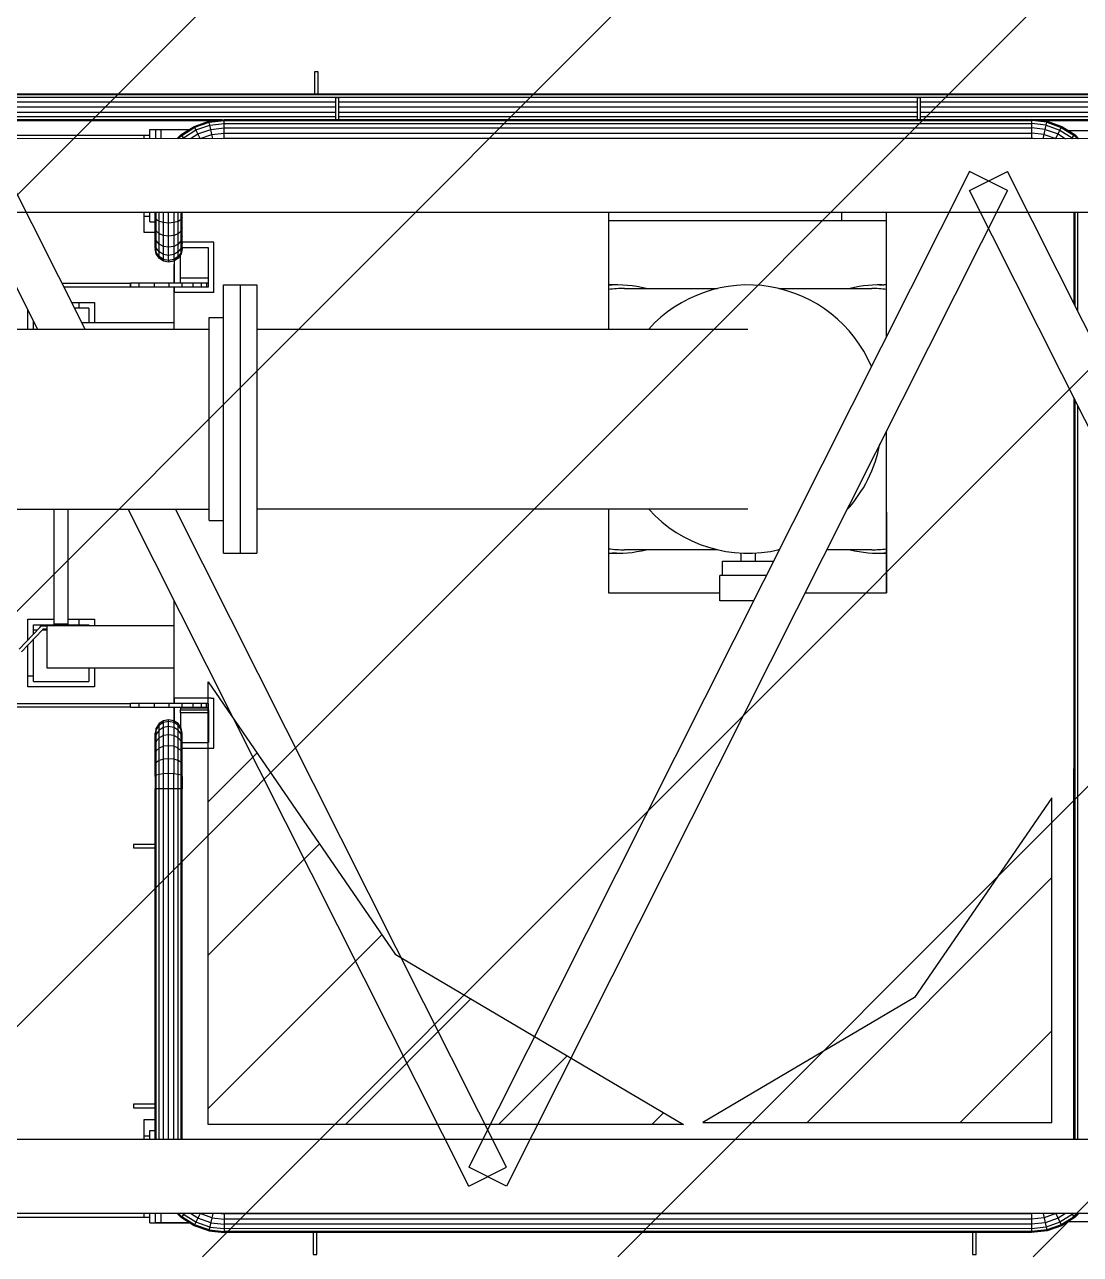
# Model space of a CAD drawing. Header units: metres. Extents: x 0 to 63075, y 0 to 44550.
# Drawn here: x 60288.3 to 60573.6, y 36565.2 to 36897.4 of the extents above; entities that cross this region are included whole.
import ezdxf

# ---------------------------------------------------------------- set-up
doc = ezdxf.new("R2010")
doc.units = ezdxf.units.M
doc.header["$LTSCALE"] = 75
for name, color, linetype in [('AI-Hatch mob', 7, 'Continuous'), ('GSB', 7, 'Continuous'), ('ML6', 1, 'Continuous'), ('SL1', 8, 'Continuous')]:
    doc.layers.add(name, color=color, linetype=linetype)
pattern_1 = [(44.99813, (326091.56, -18363.04), (-137.8813, 137.89033), [])]

# ---------------------------------------------------------------- blocks, each defined once
blk = doc.blocks.new('A$C6bae614f')
at = {"layer": 'SL1'}
h = blk.add_hatch(dxfattribs=at)
h.set_pattern_fill('_USER', color=256, scale=195, angle=44.9981, style=0, pattern_type=0)
h.set_pattern_definition(pattern_1)
h.paths.add_polyline_path([(416300.9, 18852.7), (416819.6, 18546.4), (415964.3, 18546.4), (415964.4, 19342.3)])
h = blk.add_hatch(dxfattribs=at)
h.set_pattern_fill('_USER', color=256, scale=195, angle=44.9981, style=0, pattern_type=0)
h.set_pattern_definition(pattern_1)
h.paths.add_polyline_path([(417235.4, 18774.8), (416854.6, 18549.9), (417482.5, 18549.8), (417482.5, 19134.1)])
for p, q in [((416155.6, 20439.4), (416155.6, 20400.3)), ((416162, 20439.4), (416155.6, 20439.4)), ((416162, 20400.3), (416162, 20439.4)), ((411347.6, 20400.4), (417991.6, 20400.2)), ((417991.6, 20398.4), (411347.6, 20398.6)), ((417991.6, 20393.1), (411347.6, 20393.3)), ((416193, 20392.9), (416193, 20353.7)), ((416199.4, 20392.9), (416193, 20392.9)), ((416199.4, 20353.7), (416199.4, 20392.9)), ((417239.8, 20392.8), (417239.8, 20353.7)), ((417246.1, 20392.8), (417239.8, 20392.8)), ((417246.1, 20353.7), (417246.1, 20392.8)), ((416193, 20385.2), (411347.6, 20385.4)), ((416193, 20375.9), (411347.6, 20376)), ((417239.8, 20385.2), (416199.4, 20385.2)), ((417239.8, 20375.8), (416199.4, 20375.9)), ((417991.6, 20385.2), (417246.1, 20385.2)), ((417991.6, 20375.8), (417246.1, 20375.8)), ((416193, 20366.5), (411347.6, 20366.7)), ((416193, 20358.6), (411347.6, 20358.8)), ((415989.3, 20353.3), (411347.6, 20353.5)), ((415972.8, 20351.5), (411347.6, 20351.6)), ((415939.1, 20341.4), (415965.4, 20350.6)), ((415939.9, 20339.8), (415965.8, 20348.8)), ((415965.4, 20350.6), (415993, 20353.8)), ((415967, 20343.7), (415965.4, 20350.6)), ((415965.8, 20348.8), (415993, 20351.9)), ((415993, 20353.8), (417446.1, 20353.7)), ((415993, 20351.9), (415993, 20353.8)), ((415993, 20346.6), (415993, 20351.9)), ((415993, 20351.9), (417446.1, 20351.8)), ((417239.8, 20366.5), (416199.4, 20366.5)), ((417239.8, 20358.6), (416199.4, 20358.6)), ((417991.6, 20366.5), (417246.1, 20366.5)), ((417991.6, 20358.6), (417246.1, 20358.6)), ((417446.1, 20320), (417446.1, 20353.7)), ((417473.8, 20350.6), (417446.1, 20353.7)), ((417473.4, 20348.8), (417446.1, 20351.8)), ((417991.6, 20353.3), (417449.8, 20353.3)), ((417991.6, 20351.4), (417466.3, 20351.4)), ((417466.6, 20319.3), (417473.4, 20348.8)), ((417473.4, 20348.8), (417473.8, 20350.6)), ((417473.4, 20348.8), (417499.3, 20339.7)), ((417473.8, 20350.6), (417500.1, 20341.4)), ((411197.6, 20326), (415859.1, 20325.9)), ((415849.1, 20319.4), (415849.1, 20325.9)), ((415859.1, 20335.9), (415930.2, 20335.9)), ((415859.1, 20319.4), (415859.1, 20335.9)), ((415869.1, 20335.4), (415869.1, 20319.4)), ((415929.4, 20335.4), (415869.1, 20335.4)), ((415879.3, 20319.4), (415879.3, 20335.4)), ((415908.2, 20319.4), (415915.5, 20326.6)), ((415910.9, 20319.4), (415916.6, 20325.2)), ((415915.5, 20326.6), (415939.1, 20341.4)), ((415916.6, 20325.2), (415915.5, 20326.6)), ((415916.6, 20325.2), (415939.9, 20339.8)), ((415919.9, 20321), (415916.6, 20325.2)), ((415919.9, 20321), (415942.2, 20335)), ((415932.1, 20319.4), (415945.6, 20327.9)), ((415939.9, 20339.8), (415939.1, 20341.4)), ((415942.2, 20335), (415939.9, 20339.8)), ((415942.2, 20335), (415967, 20343.7)), ((415945.6, 20327.9), (415942.2, 20335)), ((415945.6, 20327.9), (415968.7, 20336)), ((415949.7, 20319.5), (415945.6, 20327.9)), ((415949.7, 20319.5), (415970.8, 20326.8)), ((415967, 20343.7), (415993, 20346.6)), ((415968.7, 20336), (415967, 20343.7)), ((415968.7, 20336), (415993, 20338.7)), ((415970.8, 20326.8), (415968.7, 20336)), ((415970.8, 20326.8), (415993, 20329.4)), ((415972.5, 20319.4), (415970.8, 20326.8)), ((415993, 20338.7), (415993, 20346.6)), ((415993, 20346.6), (417446.1, 20346.6)), ((415993, 20338.7), (417446.1, 20338.6)), ((415993, 20329.4), (415993, 20338.7)), ((415993, 20320), (415993, 20329.4)), ((415993, 20329.4), (417446.1, 20329.3)), ((417472.2, 20343.6), (417446.1, 20346.6)), ((417470.4, 20335.9), (417446.1, 20338.6)), ((417468.4, 20326.8), (417446.1, 20329.3)), ((417468.4, 20326.8), (417489.5, 20319.4)), ((417470.4, 20335.9), (417493.5, 20327.8)), ((417472.2, 20343.6), (417497, 20334.9)), ((417489.5, 20319.4), (417497, 20334.9)), ((417493.5, 20327.8), (417507, 20319.3)), ((417497, 20334.9), (417499.3, 20339.7)), ((417497, 20334.9), (417519.2, 20321)), ((417499.3, 20339.7), (417500.1, 20341.4)), ((417499.3, 20339.7), (417522.5, 20325.1)), ((417500.1, 20341.4), (417523.7, 20326.6)), ((417511.8, 20334), (418140.2, 20334)), ((417519.2, 20321), (417523.7, 20326.6)), ((417522.5, 20325.1), (417528.3, 20319.3)), ((417523.7, 20326.6), (417530.9, 20319.3)), ((418131.6, 20319.3), (411162.5, 20319.5)), ((415918.3, 20319.4), (415919.9, 20321)), ((415921.3, 20319.4), (415919.9, 20321)), ((415949.5, 20319.4), (415949.7, 20319.5)), ((415949.7, 20319.4), (415949.7, 20319.5)), ((415987.4, 20319.4), (415993, 20320)), ((415993, 20320), (417446.1, 20320)), ((415993, 20319.4), (415993, 20320)), ((417451.8, 20319.3), (417446.1, 20320)), ((417446.1, 20319.3), (417446.1, 20320)), ((417489.5, 20319.3), (417489.5, 20319.4)), ((417489.5, 20319.4), (417489.6, 20319.3)), ((417517.9, 20319.3), (417519.2, 20321)), ((417519.2, 20321), (417520.9, 20319.3)), ((415742.6, 19976.9), (415599.9, 20260.5)), ((417334.3, 20260.5), (416433, 18470)), ((417334.3, 20226.2), (417402.4, 20260.5)), ((417402.4, 20226.2), (417334.3, 20260.5)), ((418303.6, 18469.9), (417402.4, 20260.5)), ((415657.3, 19976.9), (415531.8, 20226.3)), ((417402.4, 20226.2), (416501.1, 18435.7)), ((418235.5, 18435.7), (417334.3, 20226.2)), ((418131.6, 20186.3), (411162.5, 20186.5)), ((415849.1, 20150.4), (415849.1, 20186.4)), ((415849.1, 20179.9), (415859.1, 20179.9)), ((415859.1, 20169.9), (415859.1, 20186.4)), ((415868.6, 20178.1), (415868.6, 20186.4)), ((415868.6, 20159.2), (415868.6, 20178.1)), ((415870.5, 20174.1), (415868.6, 20178.1)), ((415870.5, 20136), (415870.5, 20186.4)), ((415875.8, 20170.7), (415870.5, 20174.1)), ((415875.8, 20107.2), (415875.8, 20186.4)), ((415883.7, 20168.4), (415875.8, 20170.7)), ((415883.7, 20102.1), (415883.7, 20186.4)), ((415893, 20100.2), (415893, 20186.4)), ((415902.4, 20186.4), (415902.4, 20168.4)), ((415910.3, 20170.7), (415902.4, 20168.4)), ((415910.3, 20129.9), (415910.3, 20186.4)), ((415915.6, 20174.1), (415910.3, 20170.7)), ((415915.6, 20114.9), (415915.6, 20186.4)), ((415917.4, 20178.1), (415915.6, 20174.1)), ((415917.4, 20131.4), (415917.4, 20186.4)), ((416684.6, 20186.4), (416684.6, 19976.9)), ((417104.2, 20171.6), (416684.6, 20171.7)), ((417104.2, 20171.6), (417104.2, 20186.3)), ((417184.5, 20171.6), (417104.2, 20171.6)), ((417184.5, 20186.3), (417184.5, 19962.9)), ((417184.6, 19963), (417184.6, 20186.3)), ((417521.7, 20186.3), (417521.7, 20023.4)), ((417523.6, 20186.3), (417523.5, 20019.7)), ((417528.8, 20186.3), (417528.8, 20009.2)), ((415868.6, 20150.4), (415849.1, 20150.4)), ((415859.1, 20169.9), (415868.6, 20169.9)), ((415870.5, 20153.4), (415868.6, 20159.2)), ((415868.6, 20124), (415868.6, 20159.2)), ((415875.8, 20148.4), (415870.5, 20153.4)), ((415883.7, 20145.1), (415875.8, 20148.4)), ((415893, 20167.6), (415883.7, 20168.4)), ((415902.4, 20168.4), (415893, 20167.6)), ((415902.4, 20168.4), (415902.4, 20102.1)), ((415910.3, 20148.4), (415902.4, 20145.1)), ((415915.6, 20153.4), (415910.3, 20148.4)), ((415917.4, 20159.2), (415915.6, 20153.4)), ((415870.5, 20136), (415868.6, 20143.3)), ((415870.5, 20123), (415868.6, 20131.4)), ((415870.5, 20123), (415870.5, 20136)), ((415875.8, 20129.9), (415870.5, 20136)), ((415883.7, 20125.7), (415875.8, 20129.9)), ((415893, 20144), (415883.7, 20145.1)), ((415902.4, 20145.1), (415893, 20144)), ((415910.3, 20129.9), (415902.4, 20125.7)), ((415915.6, 20136), (415910.3, 20129.9)), ((415910.3, 20115.9), (415910.3, 20129.9)), ((415917.4, 20143.3), (415915.6, 20136)), ((415917.4, 20131.4), (415915.6, 20123)), ((415974.6, 20133), (415917.4, 20133)), ((415917.4, 20124), (415917.4, 20131.4)), ((415974.6, 20043), (415974.6, 20133)), ((415870.5, 20114.9), (415868.6, 20124)), ((415868.6, 20124), (415868.6, 20121.5)), ((415870.5, 20112.2), (415868.6, 20121.5)), ((415875.8, 20115.9), (415870.5, 20123)), ((415870.5, 20114.9), (415870.5, 20123)), ((415875.8, 20107.2), (415870.5, 20114.9)), ((415870.5, 20114.9), (415870.5, 20112.2)), ((415875.8, 20104.3), (415870.5, 20112.2)), ((415883.7, 20111.1), (415875.8, 20115.9)), ((415875.8, 20107.2), (415875.8, 20104.3)), ((415883.7, 20102.1), (415875.8, 20107.2)), ((415883.7, 20099), (415875.8, 20104.3)), ((415893, 20124.3), (415883.7, 20125.7)), ((415893, 20109.4), (415883.7, 20111.1)), ((415902.4, 20125.7), (415893, 20124.3)), ((415902.4, 20111.1), (415893, 20109.4)), ((415910.3, 20115.9), (415902.4, 20111.1)), ((415910.3, 20107.2), (415902.4, 20102.1)), ((415910.3, 20104.3), (415902.4, 20099)), ((415915.6, 20123), (415910.3, 20115.9)), ((415910.3, 20107.2), (415910.3, 20115.9)), ((415915.6, 20114.9), (415910.3, 20107.2)), ((415915.6, 20112.2), (415910.3, 20104.3)), ((415910.3, 20107.2), (415910.3, 20104.3)), ((415914.6, 20069.1), (415914.6, 20110.7)), ((415917.4, 20124), (415915.6, 20114.9)), ((415917.4, 20121.5), (415915.6, 20112.2)), ((415915.6, 20114.9), (415915.6, 20112.2)), ((415917.4, 20124), (415917.4, 20121.5)), ((415964.6, 20123), (415917.4, 20123)), ((415964.6, 20053), (415964.6, 20123)), ((415893, 20100.2), (415883.7, 20102.1)), ((415883.7, 20102.1), (415883.7, 20099)), ((415893, 20097.1), (415883.7, 20099)), ((415902.4, 20102.1), (415893, 20100.2)), ((415893, 20100.2), (415893, 20097.1)), ((415902.4, 20099), (415893, 20097.1)), ((415902.4, 20102.1), (415902.4, 20099)), ((415903.1, 20099.5), (415903.1, 20092.8)), ((415903.1, 20059.3), (415903.1, 20092.8)), ((415903.1, 20092.8), (415903.1, 20059.3)), ((415914.6, 20064.2), (415914.6, 20069.1)), ((415914.6, 20069.1), (415964.6, 20069.1)), ((415914.6, 20059.3), (415914.6, 20064.2)), ((415701.2, 20059.3), (415824.6, 20059.3)), ((415704.3, 20053), (415824.6, 20053)), ((415964.6, 20059.3), (415824.6, 20059.3)), ((415824.6, 20059.3), (415824.6, 20053)), ((415824.6, 20053), (415824.6, 20059.3)), ((415824.6, 20053), (415964.6, 20053)), ((415839.7, 20053), (415839.7, 20059.3)), ((415867.5, 20053), (415867.5, 20059.3)), ((415893.9, 20053), (415893.9, 20059.3)), ((415903.1, 19976.9), (415903.1, 20053)), ((415903.1, 20053), (415903.1, 20043)), ((415969.6, 20043), (415903.1, 20043)), ((415917.6, 20053), (415917.6, 20059.3)), ((415937.4, 20053), (415937.4, 20059.3)), ((415952.2, 20053), (415952.2, 20059.3)), ((415961.5, 20053), (415961.5, 20059.3)), ((415974.6, 20043), (415969.6, 20043)), ((415991.5, 19573.7), (415991.5, 20056.3)), ((415991.5, 20056.3), (416052, 20056.3)), ((416021.8, 20056.3), (416021.8, 19573.7)), ((416052, 20056.3), (416052, 19573.7)), ((416684.6, 20056.3), (416691.3, 20056.3)), ((416699.1, 20056.3), (416691.3, 20056.3)), ((416713.3, 20049.9), (416880.8, 20049.9)), ((416990.8, 20049.9), (417158.3, 20049.9)), ((417172.4, 20056.3), (417180.2, 20056.3)), ((417184.5, 20056.3), (417180.2, 20056.3)), ((415718.5, 20024.8), (415759.6, 20024.8)), ((415731.1, 20024.8), (415731.1, 20014.8)), ((415759.6, 20024.8), (415759.6, 19989)), ((415639.6, 19976.9), (415639.6, 20012.1)), ((415749.6, 20014.8), (415723.6, 20014.8)), ((415749.6, 20014.8), (415749.6, 19989)), ((415966.2, 19632.4), (415966.2, 19997.5)), ((415966.2, 19997.5), (415991.5, 19997.5)), ((413065.7, 19977), (415966.2, 19976.9)), ((415649.6, 19976.9), (415649.6, 19992.3)), ((415736.5, 19989), (415903.1, 19989)), ((416052, 19976.9), (416935.4, 19976.9)), ((417521.7, 19853.9), (417521.6, 18519.3)), ((417523.5, 19850.2), (417523.5, 18519.3)), ((417528.8, 19839.7), (417528.8, 18519.3)), ((417184.5, 19793.4), (417184.6, 19502.8)), ((417184.6, 19502.8), (417184.6, 19793.5)), ((413065.7, 19653.2), (415966.2, 19653.1)), ((415686.9, 19446.3), (415686.9, 19653.1)), ((415712.3, 19446.3), (415712.3, 19653.1)), ((416433, 18435.7), (415820.3, 19653.1)), ((416501.1, 18470), (415905.6, 19653.1)), ((416935.4, 19653), (416052, 19653.1)), ((416684.6, 19653), (416684.6, 19502.9)), ((415966.2, 19632.4), (415991.5, 19632.4)), ((415991.5, 19573.7), (416052, 19573.7)), ((416684.6, 19573.7), (416691.3, 19573.7)), ((416699.1, 19573.7), (416691.3, 19573.7)), ((416880.8, 19580), (416713.3, 19580)), ((416923, 19559.4), (416923, 19574)), ((416948.5, 19574), (416948.5, 19559.4)), ((416991.8, 19580), (416990.7, 19580)), ((417158.2, 19580), (417077.1, 19580)), ((417172.4, 19573.7), (417180.2, 19573.7)), ((417184.6, 19573.7), (417180.2, 19573.7)), ((416889.8, 19559.4), (416981.4, 19559.4)), ((416889.8, 19534), (416889.8, 19559.4)), ((416884.7, 19488.3), (416884.7, 19534)), ((416968.6, 19534), (416884.7, 19534)), ((415903.1, 19303.3), (415903.1, 19488.6)), ((416684.6, 19502.9), (416884.7, 19502.9)), ((416945.6, 19488.3), (416884.7, 19488.3)), ((417038.2, 19502.8), (417184.6, 19502.8)), ((415639.6, 19455.3), (415686.9, 19455.3)), ((415639.6, 19417.7), (415639.6, 19455.3)), ((415649.6, 19445.3), (415749.6, 19445.3)), ((415649.6, 19428.2), (415649.6, 19445.3)), ((415661.1, 19440.2), (415663.6, 19443.3)), ((415663.6, 19443.3), (415674.6, 19443.3)), ((415903.1, 19443.3), (415674.6, 19443.3)), ((415674.6, 19367.1), (415674.6, 19443.3)), ((415712.3, 19446.3), (415686.9, 19446.3)), ((415712.3, 19455.3), (415759.6, 19455.3)), ((415731.1, 19455.3), (415731.1, 19445.3)), ((415749.6, 19445.3), (415749.6, 19443.3)), ((415759.6, 19455.3), (415759.6, 19443.3)), ((415623.8, 19401.1), (415661.1, 19440.2)), ((415665.9, 19436.2), (415628, 19396.4)), ((415649.6, 19435.8), (415656.8, 19435.8)), ((415649.6, 19343.3), (415649.6, 19419.1)), ((415665.5, 19435.8), (415674.6, 19435.8)), ((415666.6, 19437), (415665.9, 19436.2)), ((415674.6, 19437), (415666.6, 19437)), ((415639.6, 19333.3), (415639.6, 19408.6)), ((415649.6, 19352.9), (415639.6, 19352.9)), ((415903.1, 19367.1), (415674.6, 19367.1)), ((415749.6, 19367.1), (415749.6, 19343.3)), ((415759.6, 19367.1), (415759.6, 19333.3)), ((415759.6, 19333.3), (415639.6, 19333.3)), ((415649.6, 19343.3), (415749.6, 19343.3)), ((415903.1, 19313.1), (415903.1, 19303.3)), ((415969.6, 19313.1), (415903.1, 19313.1)), ((415969.6, 19313.1), (415974.6, 19313.1)), ((415974.6, 19223.1), (415974.6, 19313.1)), ((415369.6, 19303.3), (415824.6, 19303.3)), ((415824.6, 19297), (415369.6, 19297)), ((415964.6, 19303.3), (415824.6, 19303.3)), ((415824.6, 19297), (415824.6, 19303.3)), ((415824.6, 19297), (415964.6, 19297)), ((415839.7, 19297), (415839.7, 19303.3)), ((415867.5, 19297), (415867.5, 19303.3)), ((415893.9, 19297), (415893.9, 19303.3)), ((415903.1, 19272.2), (415903.1, 19297)), ((415903.1, 19297), (415903.1, 19272.2)), ((415914.6, 19297), (415914.6, 19292.1)), ((415914.6, 19295.7), (415964.6, 19295.7)), ((415914.6, 19292.1), (415964.6, 19292.1)), ((415914.6, 19287.1), (415914.6, 19292.1)), ((415914.6, 19287.1), (415914.6, 19260.9)), ((415964.6, 19287.1), (415914.6, 19287.1)), ((415917.5, 19297), (415917.5, 19303.3)), ((415937.3, 19297), (415937.3, 19303.3)), ((415952.2, 19297), (415952.2, 19303.3)), ((415961.4, 19297), (415961.4, 19303.3)), ((415964.6, 19295.7), (415964.6, 19303.3)), ((415964.6, 19292.1), (415964.6, 19295.7)), ((415964.6, 19292.1), (415964.6, 19233.3)), ((415875.8, 19267.4), (415870.5, 19259.5)), ((415875.8, 19264.5), (415870.5, 19256.7)), ((415883.7, 19272.7), (415875.8, 19267.4)), ((415883.7, 19269.6), (415875.8, 19264.5)), ((415875.8, 19241.8), (415875.8, 19267.4)), ((415893, 19274.5), (415883.7, 19272.7)), ((415883.7, 19269.6), (415883.7, 19272.7)), ((415893, 19271.4), (415883.7, 19269.6)), ((415883.7, 19246), (415883.7, 19269.6)), ((415893, 18519.4), (415893, 19274.5)), ((415902.3, 19272.7), (415893, 19274.5)), ((415902.3, 19269.6), (415893, 19271.4)), ((415902.3, 19269.6), (415902.3, 19272.7)), ((415910.3, 19267.4), (415902.3, 19272.7)), ((415902.3, 19269.6), (415902.3, 19260.6)), ((415910.3, 19264.5), (415902.3, 19269.6)), ((415910.3, 19264.5), (415910.3, 19267.4)), ((415915.5, 19259.5), (415910.3, 19267.4)), ((415915.5, 19256.7), (415910.3, 19264.5)), ((415910.3, 19241.8), (415910.3, 19264.5)), ((415870.5, 19259.5), (415868.6, 19250.1)), ((415870.5, 19256.7), (415868.6, 19247.6)), ((415868.6, 19240.2), (415868.6, 19250.1)), ((415870.5, 19248.7), (415868.6, 19240.2)), ((415870.5, 19256.7), (415870.5, 19259.5)), ((415870.5, 19248.7), (415870.5, 19256.7)), ((415875.8, 19255.8), (415870.5, 19248.7)), ((415870.5, 19218.3), (415870.5, 19248.7)), ((415875.8, 19241.8), (415870.5, 19235.6)), ((415883.7, 19260.6), (415875.8, 19255.8)), ((415883.7, 19246), (415875.8, 19241.8)), ((415875.8, 19223.3), (415875.8, 19241.8)), ((415893, 19262.2), (415883.7, 19260.6)), ((415893, 19247.4), (415883.7, 19246)), ((415883.7, 19203.3), (415883.7, 19246)), ((415902.3, 19260.6), (415893, 19262.2)), ((415902.3, 19246), (415893, 19247.4)), ((415910.3, 19255.8), (415902.3, 19260.6)), ((415902.3, 19260.6), (415902.3, 19203.3)), ((415910.3, 19241.8), (415902.3, 19246)), ((415915.5, 19248.7), (415910.3, 19255.8)), ((415910.3, 19223.3), (415910.3, 19241.8)), ((415915.5, 19235.6), (415910.3, 19241.8)), ((415915.5, 19256.7), (415915.5, 19259.5)), ((415917.4, 19250.1), (415915.5, 19259.5)), ((415917.4, 19247.6), (415915.5, 19256.7)), ((415915.5, 19248.7), (415915.5, 19256.7)), ((415917.4, 19240.2), (415915.5, 19248.7)), ((415915.5, 19235.6), (415915.5, 19248.7)), ((415917.4, 19247.6), (415917.4, 19250.1)), ((415917.4, 19240.2), (415917.4, 19247.6)), ((415868.6, 19228.3), (415868.6, 19240.2)), ((415870.5, 19235.6), (415868.6, 19228.3)), ((415868.6, 19172.4), (415868.6, 19228.3)), ((415875.8, 19223.3), (415870.5, 19218.3)), ((415875.7, 18519.4), (415875.8, 19223.3)), ((415883.7, 19226.6), (415875.8, 19223.3)), ((415893, 19227.7), (415883.7, 19226.6)), ((415902.3, 19226.6), (415893, 19227.7)), ((415910.3, 19223.3), (415902.3, 19226.6)), ((415915.5, 19218.3), (415910.3, 19223.3)), ((415910.3, 19201), (415910.3, 19223.3)), ((415917.4, 19228.3), (415915.5, 19235.6)), ((415915.5, 18519.4), (415915.5, 19235.6)), ((415917.4, 19212.5), (415917.4, 19240.2)), ((415917.4, 19233.3), (415964.6, 19233.3)), ((415917.4, 19223.1), (415974.6, 19223.1)), ((415870.5, 19218.3), (415868.6, 19212.5)), ((415870.5, 19197.6), (415868.6, 19193.5)), ((415870.4, 18519.4), (415870.5, 19197.6)), ((415870.5, 19197.6), (415870.5, 19218.3)), ((415875.8, 19201), (415870.5, 19197.6)), ((415883.7, 19203.3), (415875.8, 19201)), ((415893, 19204.1), (415883.7, 19203.3)), ((415883.7, 19177.4), (415883.7, 19203.3)), ((415902.3, 19203.3), (415893, 19204.1)), ((415902.3, 19203.3), (415902.3, 19177.4)), ((415910.3, 19201), (415902.3, 19203.3)), ((415915.5, 19197.6), (415910.3, 19201)), ((415910.3, 19176.2), (415910.3, 19201)), ((415917.4, 19212.5), (415915.5, 19218.3)), ((415917.4, 19193.5), (415915.5, 19197.6)), ((415917.4, 19193.5), (415917.4, 19212.5)), ((415875.8, 19176.2), (415870.5, 19174.5)), ((415883.7, 19177.4), (415875.8, 19176.2)), ((415893, 19177.8), (415883.7, 19177.4)), ((415883.7, 18519.4), (415883.7, 19177.4)), ((415902.3, 19177.4), (415893, 19177.8)), ((415902.3, 18519.4), (415902.3, 19177.4)), ((415910.3, 19176.2), (415902.3, 19177.4)), ((415910.2, 18519.4), (415910.3, 19176.2)), ((415915.5, 19174.5), (415910.3, 19176.2)), ((415917.4, 19172.4), (415917.4, 19193.5)), ((415870.5, 19174.5), (415868.6, 19172.4)), ((415868.6, 19172.4), (415868.6, 19150.1)), ((415917.4, 19172.4), (415915.5, 19174.5)), ((415917.4, 19172.4), (415917.4, 19150.1)), ((415868.6, 18519.4), (415868.6, 19150.1)), ((415870.5, 19150.1), (415868.6, 19150.1)), ((415875.8, 19150.1), (415870.5, 19150.1)), ((415902.3, 19150.1), (415875.8, 19150.1)), ((415915.5, 19150.1), (415902.3, 19150.1)), ((415917.4, 19150.1), (415915.5, 19150.1)), ((415917.4, 18519.4), (415917.4, 19150.1)), ((415829.6, 19050.2), (415829.6, 19043.8)), ((415868.6, 19050.1), (415829.6, 19050.2)), ((415829.6, 19043.8), (415868.6, 19043.8)), ((415829.5, 18582.8), (415829.5, 18576.4)), ((415868.6, 18582.8), (415829.5, 18582.8)), ((415829.5, 18576.4), (415868.6, 18576.4)), ((415849, 18519.4), (415849, 18555.4)), ((415849, 18555.4), (415868.6, 18555.4)), ((415859, 18535.9), (415868.6, 18535.9)), ((415859, 18519.4), (415859, 18535.9)), ((418131.5, 18519.3), (411207.5, 18519.5)), ((415849, 18525.9), (415859, 18525.9)), ((416433, 18435.7), (416501.1, 18470)), ((416501.1, 18435.7), (416433, 18470)), ((418131.5, 18386.3), (411207.5, 18386.5)), ((411260.9, 18380), (415859, 18379.9)), ((415849, 18379.9), (415849, 18386.4)), ((415859, 18369.9), (415859, 18386.4)), ((415869, 18386.4), (415869, 18370.4)), ((415879.2, 18386.4), (415879.2, 18370.4)), ((415915.4, 18379.2), (415908.2, 18386.4)), ((415916.6, 18380.6), (415910.8, 18386.4)), ((415916.6, 18380.6), (415915.4, 18379.2)), ((415939, 18364.3), (415915.4, 18379.2)), ((415919.9, 18384.7), (415916.6, 18380.6)), ((415939.8, 18366), (415916.6, 18380.6)), ((415919.9, 18384.7), (415918.2, 18386.4)), ((415921.2, 18386.4), (415919.9, 18384.7)), ((415942.1, 18370.8), (415919.9, 18384.7)), ((415945.5, 18377.9), (415932.1, 18386.4)), ((415949.6, 18386.3), (415945.5, 18377.9)), ((415949.6, 18386.3), (415949.5, 18386.4)), ((415949.6, 18386.4), (415949.6, 18386.3)), ((415970.7, 18378.9), (415949.6, 18386.3)), ((415972.4, 18386.4), (415965.3, 18355.1)), ((415970.7, 18378.9), (415993, 18376.4)), ((415987.4, 18386.4), (415993, 18385.7)), ((415993, 18386.4), (415993, 18359.2)), ((417446, 18385.7), (415993, 18385.7)), ((417451.6, 18386.3), (417446, 18385.7)), ((417446, 18386.3), (417446, 18385.7)), ((417446, 18385.7), (417446, 18352)), ((417468.3, 18378.9), (417446, 18376.4)), ((417466.6, 18386.3), (417472.1, 18362.1)), ((417489.4, 18386.3), (417468.3, 18378.9)), ((417489.4, 18386.3), (417499.2, 18366)), ((417489.4, 18386.3), (417489.4, 18386.3)), ((417489.5, 18386.3), (417489.4, 18386.3)), ((417507, 18386.3), (417493.5, 18377.9)), ((417519.1, 18384.7), (417496.9, 18370.7)), ((417522.4, 18380.6), (417499.2, 18366)), ((417523.6, 18379.1), (417500, 18364.3)), ((417517.8, 18386.3), (417519.1, 18384.7)), ((417520.8, 18386.3), (417519.1, 18384.7)), ((417519.1, 18384.7), (417522.4, 18380.6)), ((417528.2, 18386.3), (417522.4, 18380.6)), ((417522.4, 18380.6), (417523.6, 18379.1)), ((417530.8, 18386.3), (417523.6, 18379.1)), ((415859, 18369.9), (415930.2, 18369.9)), ((415869, 18370.4), (415929.4, 18370.4)), ((415939.8, 18366), (415939, 18364.3)), ((415965.3, 18355.1), (415939, 18364.3)), ((415942.1, 18370.8), (415939.8, 18366)), ((415965.7, 18356.9), (415939.8, 18366)), ((415945.5, 18377.9), (415942.1, 18370.8)), ((415966.9, 18362.1), (415942.1, 18370.8)), ((415968.7, 18369.8), (415945.5, 18377.9)), ((415965.7, 18356.9), (415993, 18353.9)), ((415966.9, 18362.1), (415993, 18359.2)), ((415968.7, 18369.8), (415993, 18367.1)), ((417446, 18376.4), (415993, 18376.4)), ((417446, 18367), (415993, 18367.1)), ((415993, 18359.2), (415993, 18353.9)), ((417446, 18359.1), (415993, 18359.2)), ((417470.4, 18369.8), (417446, 18367)), ((417472.1, 18362.1), (417446, 18359.1)), ((417473.3, 18356.9), (417446, 18353.8)), ((417493.5, 18377.9), (417470.4, 18369.8)), ((417496.9, 18370.7), (417472.1, 18362.1)), ((417472.1, 18362.1), (417473.3, 18356.9)), ((417499.2, 18366), (417473.3, 18356.9)), ((417473.3, 18356.9), (417473.7, 18355.1)), ((417500, 18364.3), (417473.7, 18355.1)), ((417499.2, 18366), (417500, 18364.3)), ((418140.2, 18371.6), (417511.7, 18371.6)), ((415965.3, 18355.1), (415993, 18352)), ((415993, 18353.9), (415993, 18352)), ((417446, 18353.8), (415993, 18353.9)), ((417446, 18352), (415993, 18352)), ((416153, 18352), (416153, 18312.9)), ((416159.4, 18312.9), (416159.4, 18352)), ((417339.7, 18352), (417339.7, 18312.8)), ((417346, 18312.8), (417346, 18352)), ((417473.7, 18355.1), (417446, 18352)), ((416153, 18312.9), (416159.4, 18312.9)), ((417339.7, 18312.8), (417346, 18312.8))]:
    blk.add_line(p, q, dxfattribs=at)
for points in [[(416300.9, 18852.7), (416819.6, 18546.4), (415964.3, 18546.4), (415964.4, 19342.3)], [(417235.4, 18774.8), (416854.6, 18549.9), (417482.5, 18549.8), (417482.5, 19134.1)]]:
    blk.add_lwpolyline(points, close=True, dxfattribs=at)
for start, end in [(23.099, 137.8498), (317.2232, 349.3362), (222.1465, 283.4604)]:
    blk.add_arc((416935.8, 19815), 241.3, start, end, dxfattribs=at)
for centre, major_axis, start_param, end_param in [((416699.1, 19815), (0, 241.3), 6.053263, 6.345527), ((416691.3, 19815), (0, 241.3), 0, 0.028741), ((416691.3, 19815), (0, 241.3), 0.000002, 0.028743), ((416713.3, 19815), (0, 234.9), 0, 0.126713), ((417172.4, 19815), (0, 241.3), 6.231319, 6.513107), ((417158.3, 19815), (0, 234.9), 6.167288, 6.283185), ((417180.2, 19815), (0, 241.3), 6.264906, 6.283185), ((417180.2, 19815), (0, 241.3), 6.264905, 6.283185), ((416713.3, 19815), (0, -234.9), 6.156472, 6.283185), ((416699.1, 19815), (0, -241.3), 6.220843, 6.513107), ((416691.3, 19815), (0, -241.3), 6.254444, 6.283185), ((416691.3, 19815), (0, -241.3), 6.254446, 6.283187), ((417172.4, 19815), (0, -241.3), 6.053263, 6.335366), ((417158.3, 19815), (0, -234.9), 0, 0.116212), ((417180.2, 19815), (0, -241.3), 0, 0.018594), ((417180.2, 19815), (0, -241.3), 6.283185, 6.301778)]:
    blk.add_ellipse(centre, major_axis=major_axis, ratio=0.965926, start_param=start_param, end_param=end_param, dxfattribs=at)
blk = doc.blocks.new('zw$15D4')
at = {"layer": 'ML6', "xscale": 0.2502808837766805, "yscale": 0.2502808837766805, "zscale": 0.2502808837766805}
blk.add_blockref('A$C6bae614f', (-85544.74, -3177.34), dxfattribs=at)

msp = doc.modelspace()

# ---------------------------------------------------------------- hatches: boundary and pattern name
at = {"layer": 'AI-Hatch mob'}
h = msp.add_hatch(dxfattribs=at)
h.set_pattern_fill('ANSI31', color=256, scale=25)
h.set_pattern_definition([(45, (-4687.55, -59.206), (-56.1266, 56.1266), [])])
h.paths.add_polyline_path([(60745.61, 38156.14), (59935.7, 38156.14), (59935.7, 36564.59), (60745.61, 36564.59)])

# ---------------------------------------------------------------- block references
at = {"layer": 'GSB', "xscale": 0.6000000000000068, "yscale": 0.6000000000000068, "zscale": 0.6000000000000068}
msp.add_blockref('zw$15D4', (49200, 35721.63), dxfattribs=at)

doc.saveas('drawing.dxf')
